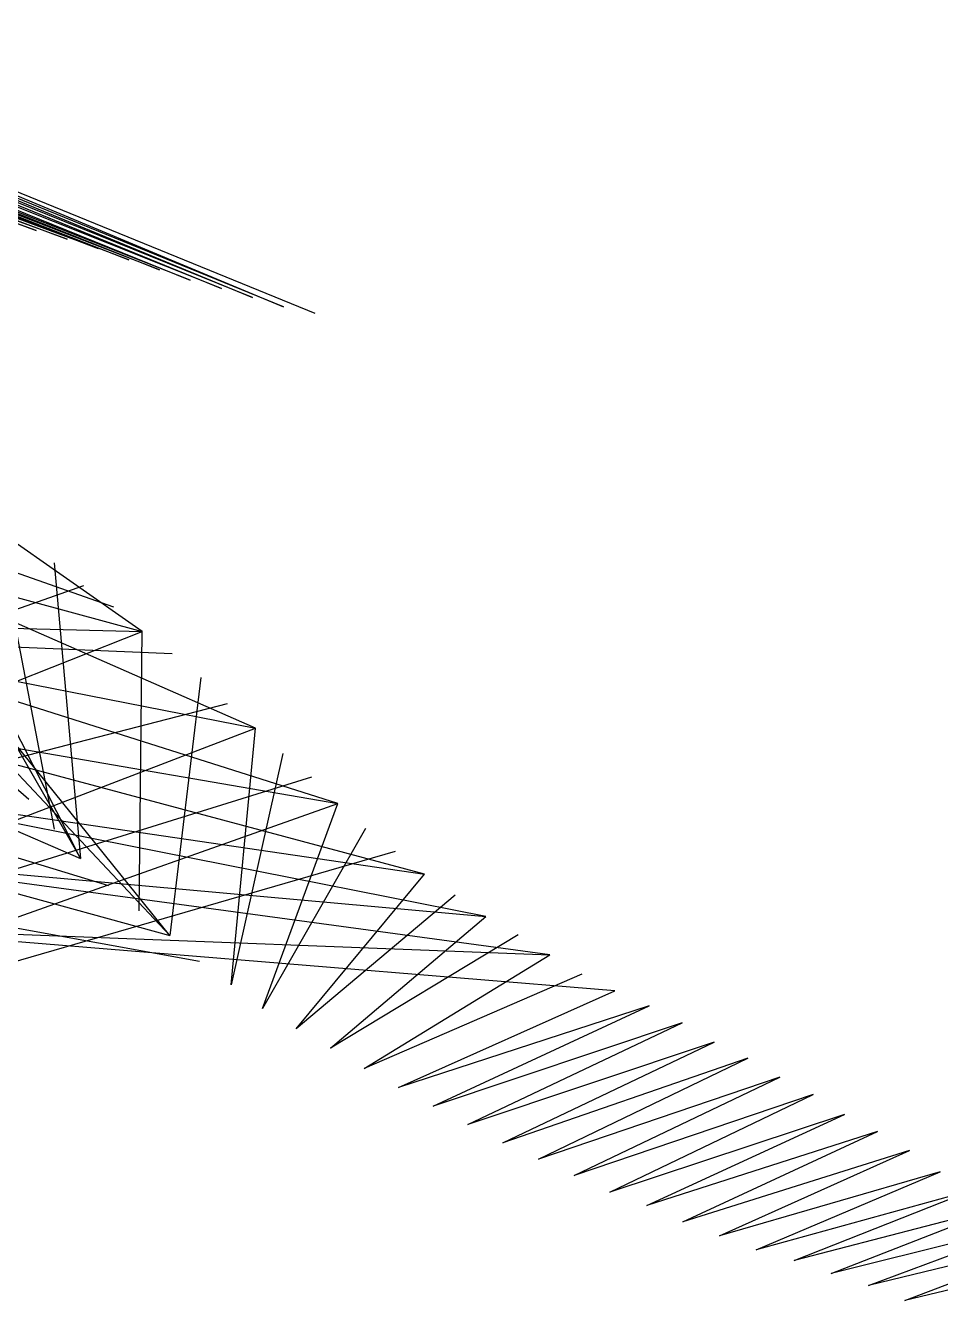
# Model space of a CAD drawing. Header units: metres. Extents: x -465 to 475, y -409 to 494.
# Drawn here: x 328.1 to 386.2, y -30.8 to 50.3 of the extents above; entities that cross this region are included whole.
import ezdxf

# ---------------------------------------------------------------- set-up
doc = ezdxf.new("R2010")
doc.units = ezdxf.units.M

msp = doc.modelspace()

# ---------------------------------------------------------------- linework, layer by layer
for p, q in [((301.56, 50.304, -606.218), (344.466, 32.423, -606.218)), ((346.478, 31.983, -606.218), (301.56, 50.304, -606.218)), ((300.379, 49.569, -606.218), (338.521, 34.106, -606.218)), ((340.511, 33.576, -606.218), (300.379, 49.569, -606.218)), ((300.763, 49.829, -606.218), (340.511, 33.576, -606.218)), ((342.492, 33.011, -606.218), (300.763, 49.829, -606.218)), ((301.168, 50.057, -606.218), (342.492, 33.011, -606.218)), ((344.466, 32.423, -606.218), (301.168, 50.057, -606.218)), ((298.76, 48.664, -606.218), (330.707, 36.71, -606.218)), ((332.683, 36.126, -606.218), (298.76, 48.664, -606.218)), ((299.176, 48.872, -606.218), (332.683, 36.126, -606.218)), ((334.614, 35.411, -606.218), (299.176, 48.872, -606.218)), ((299.589, 49.083, -606.218), (334.614, 35.411, -606.218)), ((336.567, 34.759, -606.218), (299.589, 49.083, -606.218)), ((299.992, 49.313, -606.218), (336.567, 34.759, -606.218)), ((338.521, 34.106, -606.218), (299.992, 49.313, -606.218)), ((328.728, 37.278, -606.218), (297.917, 48.279, -606.218)), ((298.345, 48.457, -606.218), (328.728, 37.278, -606.218)), ((330.707, 36.71, -606.218), (298.345, 48.457, -606.218)), ((333.678, 13.321, -606.218), (279.055, 32.495, -606.218)), ((328.265, 1.095, -606.218), (291.42, 33.051, -606.218)), ((331.555, -2.67, -606.218), (318, 24, -606.218)), ((335.475, 11.776, -606.218), (318, 24, -606.218)), ((317.98, 21.027, -606.218), (331.555, -2.67, -606.218)), ((329.894, -0.802, -606.218), (326.095, 19.006, -606.218)), ((317.745, 16.576, -606.218), (335.475, 11.776, -606.218)), ((337.234, -7.561, -606.218), (317.745, 16.576, -606.218)), ((342.677, 5.632, -606.218), (317.745, 16.576, -606.218)), ((329.87, 16.14, -606.218), (331.555, -2.67, -606.218)), ((331.738, 14.683, -606.218), (303.574, 4.714, -606.218)), ((269.201, 13.433, -606.218), (335.475, 11.776, -606.218)), ((337.37, 10.353, -606.218), (269.414, 13.16, -606.218)), ((317.311, 13.637, -606.218), (337.234, -7.561, -606.218)), ((302.867, -1.17, -606.218), (335.475, 11.776, -606.218)), ((335.29, -5.989, -606.218), (335.475, 11.776, -606.218)), ((316.752, 10.717, -606.218), (342.677, 5.632, -606.218)), ((347.909, 0.828, -606.218), (316.752, 10.717, -606.218)), ((304.515, 9.059, -606.218), (331.555, -2.67, -606.218)), ((339.2, 8.848, -606.218), (337.234, -7.561, -606.218)), ((340.877, 7.174, -606.218), (302.791, -2.65, -606.218)), ((316.286, 6.283, -606.218), (347.909, 0.828, -606.218)), ((353.428, -3.647, -606.218), (316.286, 6.283, -606.218)), ((301.93, -9.993, -606.218), (342.677, 5.632, -606.218)), ((341.127, -10.693, -606.218), (342.677, 5.632, -606.218)), ((333.361, -4.399, -606.218), (303.574, 4.714, -606.218)), ((344.413, 4.019, -606.218), (341.127, -10.693, -606.218)), ((346.239, 2.509, -606.218), (301.498, -11.412, -606.218)), ((303.18, 1.778, -606.218), (337.234, -7.561, -606.218)), ((315.877, 1.85, -606.218), (353.428, -3.647, -606.218)), ((357.328, -6.34, -606.218), (315.877, 1.85, -606.218)), ((298.692, -16.618, -606.218), (347.909, 0.828, -606.218)), ((343.122, -12.199, -606.218), (347.909, 0.828, -606.218)), ((349.678, -0.75, -606.218), (343.122, -12.199, -606.218)), ((351.545, -2.209, -606.218), (297.822, -17.819, -606.218)), ((339.119, -9.203, -606.218), (302.791, -2.65, -606.218)), ((315.904, -2.609, -606.218), (357.328, -6.34, -606.218)), ((361.388, -8.784, -606.218), (315.904, -2.609, -606.218)), ((345.257, -13.501, -606.218), (353.428, -3.647, -606.218)), ((355.375, -4.998, -606.218), (345.257, -13.501, -606.218)), ((347.439, -14.72, -606.218), (357.328, -6.34, -606.218)), ((316.298, -7.046, -606.218), (361.388, -8.784, -606.218)), ((365.528, -11.085, -606.218), (316.298, -7.046, -606.218)), ((359.384, -7.519, -606.218), (347.439, -14.72, -606.218)), ((349.585, -16.003, -606.218), (361.388, -8.784, -606.218)), ((363.415, -10.012, -606.218), (349.585, -16.003, -606.218)), ((351.773, -17.213, -606.218), (365.528, -11.085, -606.218)), ((367.703, -12.024, -606.218), (351.773, -17.213, -606.218)), ((353.968, -18.408, -606.218), (367.703, -12.024, -606.218)), ((369.807, -13.116, -606.218), (353.968, -18.408, -606.218)), ((356.184, -19.566, -606.218), (369.807, -13.116, -606.218)), ((371.842, -14.329, -606.218), (356.184, -19.566, -606.218)), ((358.393, -20.737, -606.218), (371.842, -14.329, -606.218)), ((373.982, -15.347, -606.218), (358.393, -20.737, -606.218)), ((360.663, -21.784, -606.218), (373.982, -15.347, -606.218)), ((376.016, -16.564, -606.218), (360.663, -21.784, -606.218)), ((362.942, -22.813, -606.218), (376.016, -16.564, -606.218)), ((378.116, -17.66, -606.218), (362.942, -22.813, -606.218)), ((365.206, -23.873, -606.218), (378.116, -17.66, -606.218)), ((380.117, -18.93, -606.218), (365.206, -23.873, -606.218)), ((367.554, -24.731, -606.218), (380.117, -18.93, -606.218)), ((382.217, -20.028, -606.218), (367.554, -24.731, -606.218)), ((369.832, -25.76, -606.218), (382.217, -20.028, -606.218)), ((384.259, -21.232, -606.218), (369.832, -25.76, -606.218)), ((372.164, -26.662, -606.218), (384.259, -21.232, -606.218)), ((386.209, -22.578, -606.218), (372.164, -26.662, -606.218)), ((374.505, -27.538, -606.218), (386.209, -22.578, -606.218)), ((388.281, -23.728, -606.218), (374.505, -27.538, -606.218)), ((376.911, -28.217, -606.218), (388.281, -23.728, -606.218)), ((390.442, -24.701, -606.218), (376.911, -28.217, -606.218)), ((379.271, -29.042, -606.218), (390.442, -24.701, -606.218)), ((392.571, -25.741, -606.218), (379.271, -29.042, -606.218)), ((381.65, -29.812, -606.218), (392.571, -25.741, -606.218)), ((394.771, -26.622, -606.218), (381.65, -29.812, -606.218)), ((383.961, -30.764, -606.218), (394.771, -26.622, -606.218)), ((396.916, -27.628, -606.218), (383.961, -30.764, -606.218))]:
    msp.add_line(p, q)

doc.saveas('drawing.dxf')
